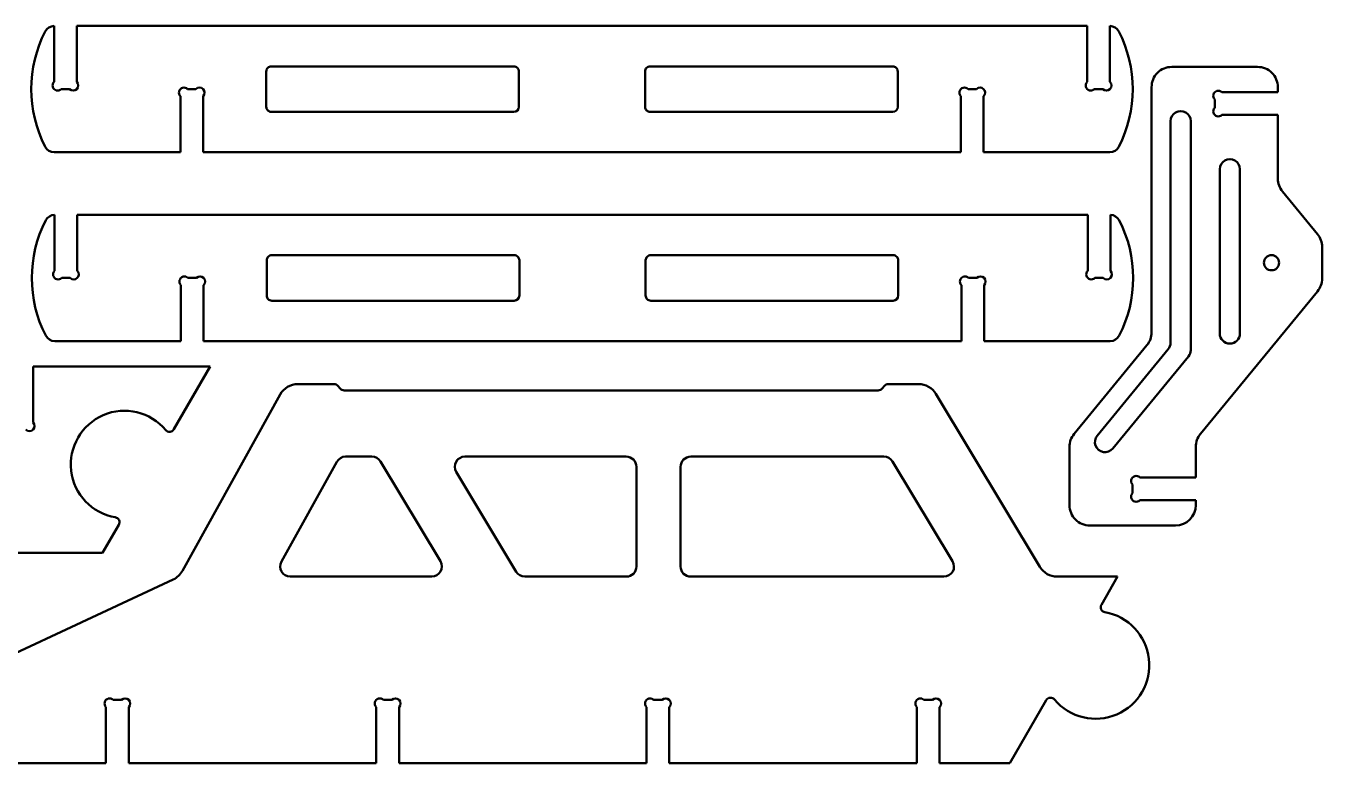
# Model space of a CAD drawing. Header units: millimetres. Extents: x -5696 to 5717, y -1207 to 892.
# Drawn here: x -4682 to -3653, y -10 to 575 of the extents above; entities that cross this region are included whole.
import ezdxf

# ---------------------------------------------------------------- set-up
doc = ezdxf.new("R2010")
doc.units = ezdxf.units.MM
doc.header["$MEASUREMENT"] = 0
doc.layers.add('layer 1', color=7, linetype='Continuous')

msp = doc.modelspace()

# ---------------------------------------------------------------- linework, layer by layer
at = {"layer": 'layer 1', "lineweight": 50}
for points in [[(-4667.1164, 570.4717), (-4681.8655, 541.7272), (-4681.8655, 507.638), (-4667.1164, 478.8934)], [(-4660.1242, 574.8313), (-4663.08, 574.7771), (-4665.7667, 573.102), (-4667.1164, 570.4717)], [(-4660.1242, 530.3564), (-4660.1242, 530.3564), (-4660.1242, 574.8313), (-4660.1242, 574.8313)], [(-4642.0702, 574.8326), (-4642.0702, 574.8326), (-4642.0702, 530.3564), (-4642.0702, 530.3564)], [(-3839.6702, 574.8326), (-3839.6702, 574.8326), (-4642.0702, 574.8326), (-4642.0702, 574.8326)], [(-3839.6702, 530.3564), (-3839.6702, 530.3564), (-3839.6702, 574.8326), (-3839.6702, 574.8326)], [(-3821.6162, 574.8313), (-3821.6162, 574.8313), (-3821.6162, 530.3564), (-3821.6162, 530.3564)], [(-3814.6241, 570.4717), (-3815.9737, 573.102), (-3818.6604, 574.7771), (-3821.6162, 574.8313)], [(-3814.6241, 478.8934), (-3799.875, 507.6378), (-3799.8749, 541.7269), (-3814.6238, 570.4712)], [(-4491.6201, 510.6406), (-4491.6201, 510.6406), (-4491.6201, 538.7246), (-4491.6201, 538.7246)], [(-4487.6081, 542.7366), (-4487.6081, 542.7366), (-4295.0322, 542.7366), (-4295.0322, 542.7366)], [(-4291.0202, 538.7246), (-4291.0202, 538.7246), (-4291.0202, 510.6406), (-4291.0202, 510.6406)], [(-4190.7202, 510.6406), (-4190.7202, 510.6406), (-4190.7202, 538.7246), (-4190.7202, 538.7246)], [(-4186.7082, 542.7366), (-4186.7082, 542.7366), (-3994.1322, 542.7366), (-3994.1322, 542.7366)], [(-3990.1202, 538.7246), (-3990.1202, 538.7246), (-3990.1202, 510.6406), (-3990.1202, 510.6406)], [(-3772.5091, 542.2779), (-3772.5091, 542.2779), (-3704.3051, 542.2779), (-3704.3051, 542.2779)], [(-3788.5571, 331.5069), (-3788.5571, 331.5069), (-3788.5571, 526.2299), (-3788.5571, 526.2299)], [(-3688.2571, 526.2299), (-3688.2571, 526.2299), (-3688.2571, 522.2179), (-3688.2571, 522.2179)], [(-4647.744, 524.6826), (-4647.744, 524.6826), (-4654.4504, 524.6826), (-4654.4504, 524.6826)], [(-4559.8242, 474.5326), (-4559.8242, 474.5326), (-4559.8242, 519.0088), (-4559.8242, 519.0088)], [(-4554.1504, 524.6826), (-4554.1504, 524.6826), (-4547.444, 524.6826), (-4547.444, 524.6826)], [(-4541.7702, 519.0088), (-4541.7702, 519.0088), (-4541.7702, 474.5326), (-4541.7702, 474.5326)], [(-3939.9702, 474.5326), (-3939.9702, 474.5326), (-3939.9702, 519.0088), (-3939.9702, 519.0088)], [(-3934.2963, 524.6826), (-3934.2963, 524.6826), (-3927.59, 524.6826), (-3927.59, 524.6826)], [(-3921.9162, 519.0088), (-3921.9162, 519.0088), (-3921.9162, 474.5326), (-3921.9162, 474.5326)], [(-3827.2901, 524.6826), (-3827.2901, 524.6826), (-3833.9963, 524.6826), (-3833.9963, 524.6826)], [(-3738.4071, 516.5441), (-3738.4071, 516.5441), (-3738.4071, 509.8378), (-3738.4071, 509.8378)], [(-3688.2571, 522.2179), (-3688.2571, 522.2179), (-3732.7332, 522.2179), (-3732.7332, 522.2179)], [(-4295.0322, 506.6286), (-4295.0322, 506.6286), (-4487.6081, 506.6286), (-4487.6081, 506.6286)], [(-4295.0322, 506.6286), (-4292.8164, 506.6286), (-4291.0202, 508.4249), (-4291.0202, 510.6406)], [(-3994.1322, 506.6286), (-3994.1322, 506.6286), (-4186.7082, 506.6286), (-4186.7082, 506.6286)], [(-3994.1322, 506.6286), (-3991.9165, 506.6286), (-3990.1202, 508.4249), (-3990.1202, 510.6406)], [(-3773.5121, 323.2469), (-3773.5121, 323.2469), (-3773.5121, 499.1489), (-3773.5121, 499.1489)], [(-3757.4641, 499.1489), (-3757.4641, 499.1489), (-3757.4641, 317.5007), (-3757.4641, 317.5007)], [(-3732.7332, 504.1639), (-3732.7332, 504.1639), (-3688.2571, 504.1639), (-3688.2571, 504.1639)], [(-3688.2571, 504.1639), (-3688.2571, 504.1639), (-3688.2571, 453.612), (-3688.2571, 453.612)], [(-4667.1164, 478.8934), (-4665.7426, 476.2162), (-4662.9864, 474.5326), (-4659.9773, 474.5326)], [(-4659.9773, 474.5326), (-4659.9773, 474.5326), (-4559.8242, 474.5326), (-4559.8242, 474.5326)], [(-4541.7702, 474.5326), (-4541.7702, 474.5326), (-3939.9702, 474.5326), (-3939.9702, 474.5326)], [(-3921.9162, 474.5326), (-3921.9162, 474.5326), (-3821.7631, 474.5326), (-3821.7631, 474.5326)], [(-3821.7631, 474.5326), (-3818.7539, 474.5326), (-3815.9978, 476.2162), (-3814.6241, 478.8934)], [(-3734.3951, 330.645), (-3734.3951, 330.645), (-3734.3951, 461.0349), (-3734.3951, 461.0349)], [(-3718.3471, 461.0349), (-3718.3471, 461.0349), (-3718.3471, 330.645), (-3718.3471, 330.645)], [(-3688.2571, 453.612), (-3688.2571, 449.8968), (-3686.968, 446.2967), (-3684.6099, 443.4258)], [(-3684.6099, 443.4258), (-3684.6099, 443.4258), (-3656.7992, 409.5687), (-3656.7992, 409.5687)], [(-4659.7386, 424.8547), (-4662.6946, 424.8005), (-4665.3812, 423.1254), (-4666.7308, 420.4951)], [(-4659.7386, 380.3799), (-4659.7386, 380.3799), (-4659.7386, 424.8547), (-4659.7386, 424.8547)], [(-4641.6846, 424.856), (-4641.6846, 424.856), (-4641.6846, 380.3799), (-4641.6846, 380.3799)], [(-3839.2846, 424.856), (-3839.2846, 424.856), (-4641.6846, 424.856), (-4641.6846, 424.856)], [(-3839.2846, 380.3799), (-3839.2846, 380.3799), (-3839.2846, 424.856), (-3839.2846, 424.856)], [(-3821.2306, 424.8547), (-3821.2306, 424.8547), (-3821.2306, 380.3799), (-3821.2306, 380.3799)], [(-3814.2385, 420.4951), (-3815.5882, 423.1254), (-3818.2748, 424.8005), (-3821.2306, 424.8547)], [(-4666.7308, 420.4951), (-4681.4799, 391.7506), (-4681.4799, 357.6614), (-4666.7308, 328.9168)], [(-3814.2385, 328.9168), (-3799.4894, 357.6612), (-3799.4894, 391.7502), (-3814.2382, 420.4946)], [(-3653.1521, 399.3825), (-3653.1521, 403.0977), (-3654.4411, 406.6978), (-3656.7992, 409.5687)], [(-4487.2227, 392.76), (-4487.2227, 392.76), (-4294.6467, 392.76), (-4294.6467, 392.76)], [(-4186.3227, 392.76), (-4186.3227, 392.76), (-3993.7467, 392.76), (-3993.7467, 392.76)], [(-3653.1521, 399.3825), (-3653.1521, 399.3825), (-3653.1521, 374.2434), (-3653.1521, 374.2434)], [(-4491.2347, 360.664), (-4491.2347, 360.664), (-4491.2347, 388.748), (-4491.2347, 388.748)], [(-4290.6347, 388.748), (-4290.6347, 388.748), (-4290.6347, 360.664), (-4290.6347, 360.664)], [(-4190.3347, 360.664), (-4190.3347, 360.664), (-4190.3347, 388.748), (-4190.3347, 388.748)], [(-3989.7347, 388.748), (-3989.7347, 388.748), (-3989.7347, 360.664), (-3989.7347, 360.664)], [(-4647.3585, 374.706), (-4647.3585, 374.706), (-4654.0648, 374.706), (-4654.0648, 374.706)], [(-4553.7648, 374.706), (-4553.7648, 374.706), (-4547.0585, 374.706), (-4547.0585, 374.706)], [(-3933.9108, 374.706), (-3933.9108, 374.706), (-3927.2045, 374.706), (-3927.2045, 374.706)], [(-3826.9045, 374.706), (-3826.9045, 374.706), (-3833.6109, 374.706), (-3833.6109, 374.706)], [(-3656.7993, 364.0571), (-3654.4412, 366.928), (-3653.1521, 370.5281), (-3653.1521, 374.2433)], [(-4559.4387, 324.556), (-4559.4387, 324.556), (-4559.4387, 369.0321), (-4559.4387, 369.0321)], [(-4541.3847, 369.0321), (-4541.3847, 369.0321), (-4541.3847, 324.556), (-4541.3847, 324.556)], [(-4294.6467, 356.652), (-4292.4309, 356.652), (-4290.6347, 358.4482), (-4290.6347, 360.664)], [(-3993.7467, 356.652), (-3991.5309, 356.652), (-3989.7347, 358.4482), (-3989.7347, 360.664)], [(-3939.5847, 324.556), (-3939.5847, 324.556), (-3939.5847, 369.0321), (-3939.5847, 369.0321)], [(-3921.5307, 369.0321), (-3921.5307, 369.0321), (-3921.5307, 324.556), (-3921.5307, 324.556)], [(-3656.7993, 364.0571), (-3656.7993, 364.0571), (-3749.8048, 250.8332), (-3749.8048, 250.8332)], [(-4294.6467, 356.652), (-4294.6467, 356.652), (-4487.2227, 356.652), (-4487.2227, 356.652)], [(-3993.7467, 356.652), (-3993.7467, 356.652), (-4186.3227, 356.652), (-4186.3227, 356.652)], [(-3792.2043, 321.3206), (-3789.8462, 324.1915), (-3788.5571, 327.7916), (-3788.5571, 331.5068)], [(-4666.7308, 328.9168), (-4665.357, 326.2396), (-4662.6009, 324.556), (-4659.5918, 324.556)], [(-4659.5918, 324.556), (-4659.5918, 324.556), (-4559.4387, 324.556), (-4559.4387, 324.556)], [(-4541.3847, 324.556), (-4541.3847, 324.556), (-3939.5847, 324.556), (-3939.5847, 324.556)], [(-3921.5307, 324.556), (-3921.5307, 324.556), (-3821.3776, 324.556), (-3821.3776, 324.556)], [(-3850.1048, 250.8332), (-3850.1048, 250.8332), (-3792.2043, 321.3206), (-3792.2043, 321.3206)], [(-3821.3776, 324.556), (-3818.3685, 324.556), (-3815.6122, 326.2396), (-3814.2385, 328.9168)], [(-3775.3357, 318.1537), (-3774.1566, 319.5891), (-3773.5121, 321.3892), (-3773.5121, 323.2468)], [(-3831.7462, 249.4801), (-3831.7462, 249.4801), (-3775.3357, 318.1537), (-3775.3357, 318.1537)], [(-3759.2877, 312.4075), (-3759.2877, 312.4075), (-3819.3455, 239.2938), (-3819.3455, 239.2938)], [(-3759.2877, 312.4075), (-3758.1086, 313.843), (-3757.4641, 315.643), (-3757.4641, 317.5007)], [(-4676.7935, 304.4674), (-4676.7935, 304.4674), (-4676.7935, 259.9912), (-4676.7935, 259.9912)], [(-4536.0678, 304.4674), (-4536.0678, 304.4674), (-4676.7935, 304.4674), (-4676.7935, 304.4674)], [(-4564.8925, 254.5416), (-4564.8925, 254.5416), (-4536.0678, 304.4674), (-4536.0678, 304.4674)], [(-4466.527, 290.4251), (-4472.3606, 290.4251), (-4477.7347, 287.2595), (-4480.563, 282.1574)], [(-4437.7309, 290.4251), (-4437.7309, 290.4251), (-4466.527, 290.4251), (-4466.527, 290.4251)], [(-4434.6575, 288.992), (-4435.4197, 289.9004), (-4436.5449, 290.4251), (-4437.7309, 290.4251)], [(-4432.8545, 286.8433), (-4432.8545, 286.8433), (-4434.6575, 288.992), (-4434.6575, 288.992)], [(-4000.7576, 288.992), (-4000.7576, 288.992), (-4002.5606, 286.8433), (-4002.5606, 286.8433)], [(-3997.6842, 290.4251), (-3998.8701, 290.4251), (-3999.9952, 289.9004), (-4000.7576, 288.992)], [(-3973.5296, 290.4251), (-3973.5296, 290.4251), (-3997.6842, 290.4251), (-3997.6842, 290.4251)], [(-3959.7737, 282.6424), (-3962.6752, 287.4713), (-3967.8961, 290.4251), (-3973.5296, 290.4251)], [(-4480.563, 282.1574), (-4480.563, 282.1574), (-4558.1891, 142.1161), (-4558.1891, 142.1161)], [(-4432.8545, 286.8433), (-4432.0922, 285.9348), (-4430.967, 285.4101), (-4429.7811, 285.4101)], [(-4005.6339, 285.4101), (-4005.6339, 285.4101), (-4429.7811, 285.4101), (-4429.7811, 285.4101)], [(-4005.6339, 285.4101), (-4004.4481, 285.4101), (-4003.3229, 285.9348), (-4002.5606, 286.8433)], [(-3877.2731, 145.3382), (-3877.2731, 145.3382), (-3959.7737, 282.6424), (-3959.7737, 282.6424)], [(-3850.1048, 250.8332), (-3852.463, 247.9623), (-3853.752, 244.3621), (-3853.752, 240.6468)], [(-3749.8048, 250.8332), (-3752.163, 247.9623), (-3753.4521, 244.3621), (-3753.4521, 240.6468)], [(-3853.752, 194.237), (-3853.752, 194.237), (-3853.752, 240.6468), (-3853.752, 240.6468)], [(-3753.4521, 240.6468), (-3753.4521, 240.6468), (-3753.4521, 216.303), (-3753.4521, 216.303)], [(-4479.5719, 149.4697), (-4479.5719, 149.4697), (-4435.6501, 228.7067), (-4435.6501, 228.7067)], [(-4428.6322, 232.8406), (-4431.549, 232.8406), (-4434.2361, 231.2577), (-4435.6501, 228.7067)], [(-4428.6322, 232.8406), (-4428.6322, 232.8406), (-4407.8085, 232.8406), (-4407.8085, 232.8406)], [(-4400.9306, 228.9492), (-4402.3812, 231.3636), (-4404.9917, 232.8406), (-4407.8085, 232.8406)], [(-4400.9306, 228.9492), (-4400.9306, 228.9492), (-4353.3202, 149.7122), (-4353.3202, 149.7122)], [(-4333.9214, 232.8406), (-4333.9214, 232.8406), (-4205.6777, 232.8406), (-4205.6777, 232.8406)], [(-4154.5247, 232.8406), (-4154.5247, 232.8406), (-4001.0871, 232.8406), (-4001.0871, 232.8406)], [(-3994.2092, 228.9492), (-3995.6599, 231.3636), (-3998.2704, 232.8406), (-4001.0871, 232.8406)], [(-3994.2092, 228.9492), (-3994.2092, 228.9492), (-3946.5988, 149.7122), (-3946.5988, 149.7122)], [(-4293.1888, 141.4469), (-4293.1888, 141.4469), (-4340.7992, 220.6839), (-4340.7992, 220.6839)], [(-4197.6537, 224.8166), (-4197.6537, 224.8166), (-4197.6537, 145.5796), (-4197.6537, 145.5796)], [(-4162.5487, 145.5796), (-4162.5487, 145.5796), (-4162.5487, 224.8166), (-4162.5487, 224.8166)], [(-3753.4521, 216.303), (-3753.4521, 216.303), (-3797.9282, 216.303), (-3797.9282, 216.303)], [(-3803.6021, 210.6291), (-3803.6021, 210.6291), (-3803.6021, 203.9228), (-3803.6021, 203.9228)], [(-3797.9282, 198.249), (-3797.9282, 198.249), (-3753.4521, 198.249), (-3753.4521, 198.249)], [(-3753.4521, 198.249), (-3753.4521, 198.249), (-3753.4521, 194.237), (-3753.4521, 194.237)], [(-3769.5001, 178.189), (-3760.637, 178.189), (-3753.4521, 185.3739), (-3753.4521, 194.2369)], [(-4621.5332, 156.4369), (-4621.5332, 156.4369), (-4608.6841, 178.6923), (-4608.6841, 178.6923)], [(-3769.5001, 178.189), (-3769.5001, 178.189), (-3837.7041, 178.189), (-3837.7041, 178.189)], [(-4712.7537, 156.4369), (-4712.7537, 156.4369), (-4621.5332, 156.4369), (-4621.5332, 156.4369)], [(-4205.6777, 137.5556), (-4201.2462, 137.5556), (-4197.6538, 141.148), (-4197.6537, 145.5796)], [(-3877.2731, 145.3382), (-3874.3716, 140.5094), (-3869.1507, 137.5556), (-3863.5172, 137.5556)], [(-4565.4428, 135.3519), (-4565.4428, 135.3519), (-4772.1112, 38.9808), (-4772.1112, 38.9808)], [(-4565.4428, 135.3519), (-4562.3713, 136.7841), (-4559.8321, 139.152), (-4558.1891, 142.1161)], [(-4360.1981, 137.5556), (-4360.1981, 137.5556), (-4472.554, 137.5556), (-4472.554, 137.5556)], [(-4293.1888, 141.4469), (-4291.7381, 139.0325), (-4289.1277, 137.5556), (-4286.3109, 137.5556)], [(-4205.6777, 137.5556), (-4205.6777, 137.5556), (-4286.3109, 137.5556), (-4286.3109, 137.5556)], [(-3953.4767, 137.5556), (-3953.4767, 137.5556), (-4154.5247, 137.5556), (-4154.5247, 137.5556)], [(-3815.5834, 137.5556), (-3815.5834, 137.5556), (-3863.5172, 137.5556), (-3863.5172, 137.5556)], [(-3828.4325, 115.3002), (-3828.4325, 115.3002), (-3815.5834, 137.5556), (-3815.5834, 137.5556)], [(-4618.891, -10.4749), (-4618.891, -10.4749), (-4618.891, 34.0013), (-4618.891, 34.0013)], [(-4613.2172, 39.6751), (-4613.2172, 39.6751), (-4606.5108, 39.6751), (-4606.5108, 39.6751)], [(-4600.837, 34.0013), (-4600.837, 34.0013), (-4600.837, -10.4749), (-4600.837, -10.4749)], [(-4404.249, -10.4749), (-4404.249, -10.4749), (-4404.249, 34.0013), (-4404.249, 34.0013)], [(-4398.5751, 39.6751), (-4398.5751, 39.6751), (-4391.8689, 39.6751), (-4391.8689, 39.6751)], [(-4386.195, 34.0013), (-4386.195, 34.0013), (-4386.195, -10.4749), (-4386.195, -10.4749)], [(-4189.607, -10.4749), (-4189.607, -10.4749), (-4189.607, 34.0013), (-4189.607, 34.0013)], [(-4183.9332, 39.6751), (-4183.9332, 39.6751), (-4177.2269, 39.6751), (-4177.2269, 39.6751)], [(-4171.553, 34.0013), (-4171.553, 34.0013), (-4171.553, -10.4749), (-4171.553, -10.4749)], [(-3974.965, -10.4749), (-3974.965, -10.4749), (-3974.965, 34.0013), (-3974.965, 34.0013)], [(-3969.2912, 39.6751), (-3969.2912, 39.6751), (-3962.5848, 39.6751), (-3962.5848, 39.6751)], [(-3956.911, 34.0013), (-3956.911, 34.0013), (-3956.911, -10.4749), (-3956.911, -10.4749)], [(-3901.0488, -10.4749), (-3901.0488, -10.4749), (-3872.2241, 39.4509), (-3872.2241, 39.4509)], [(-4703.143, -10.4749), (-4703.143, -10.4749), (-4618.891, -10.4749), (-4618.891, -10.4749)], [(-4600.837, -10.4749), (-4600.837, -10.4749), (-4404.249, -10.4749), (-4404.249, -10.4749)], [(-4386.195, -10.4749), (-4386.195, -10.4749), (-4189.607, -10.4749), (-4189.607, -10.4749)], [(-4171.553, -10.4749), (-4171.553, -10.4749), (-3974.965, -10.4749), (-3974.965, -10.4749)], [(-3956.911, -10.4749), (-3956.911, -10.4749), (-3901.0488, -10.4749), (-3901.0488, -10.4749)]]:
    msp.add_open_spline(points, degree=3, dxfattribs=at)
for points, knots in [([(-4487.6081, 542.7366), (-4488.6722, 542.7366), (-4489.6927, 542.3139), (-4490.4451, 541.5615), (-4490.4451, 541.5615), (-4491.1975, 540.8091), (-4491.6201, 539.7887), (-4491.6201, 538.7246)], [0, 0, 0, 0, 0.333333333, 0.333333333, 0.333333333, 0.333333333, 1, 1, 1, 1]), ([(-4291.0202, 538.7246), (-4291.0202, 539.7887), (-4291.4429, 540.8091), (-4292.1952, 541.5615), (-4292.1952, 541.5615), (-4292.9477, 542.3139), (-4293.9682, 542.7366), (-4295.0322, 542.7366)], [0, 0, 0, 0, 0.333333333, 0.333333333, 0.333333333, 0.333333333, 1, 1, 1, 1]), ([(-4186.7082, 542.7366), (-4187.7722, 542.7366), (-4188.7928, 542.3139), (-4189.5451, 541.5615), (-4189.5451, 541.5615), (-4190.2975, 540.8091), (-4190.7202, 539.7887), (-4190.7202, 538.7246)], [0, 0, 0, 0, 0.333333333, 0.333333333, 0.333333333, 0.333333333, 1, 1, 1, 1]), ([(-3990.1202, 538.7246), (-3990.1202, 539.7887), (-3990.5429, 540.8091), (-3991.2953, 541.5615), (-3991.2953, 541.5615), (-3992.0477, 542.3139), (-3993.0681, 542.7366), (-3994.1322, 542.7366)], [0, 0, 0, 0, 0.333333333, 0.333333333, 0.333333333, 0.333333333, 1, 1, 1, 1]), ([(-3772.5091, 542.2779), (-3776.7652, 542.2779), (-3780.8472, 540.5872), (-3783.8568, 537.5775), (-3783.8568, 537.5775), (-3786.8663, 534.568), (-3788.5571, 530.4861), (-3788.5571, 526.2299)], [0, 0, 0, 0, 0.333333333, 0.333333333, 0.333333333, 0.333333333, 1, 1, 1, 1]), ([(-3688.2571, 526.2299), (-3688.2571, 530.4861), (-3689.9479, 534.568), (-3692.9575, 537.5775), (-3692.9575, 537.5775), (-3695.967, 540.5872), (-3700.0489, 542.2779), (-3704.3051, 542.2779)], [0, 0, 0, 0, 0.333333333, 0.333333333, 0.333333333, 0.333333333, 1, 1, 1, 1]), ([(-4660.1242, 530.3564), (-4661.1377, 529.3429), (-4661.5336, 527.8656), (-4661.1626, 526.4812), (-4661.1626, 526.4812), (-4660.7916, 525.0966), (-4659.7101, 524.0152), (-4658.3257, 523.6442), (-4658.3257, 523.6442), (-4656.9411, 523.2733), (-4655.4639, 523.669), (-4654.4504, 524.6826)], [0, 0, 0, 0, 0.25, 0.25, 0.25, 0.25, 0.5, 0.5, 0.5, 0.5, 1, 1, 1, 1]), ([(-4647.744, 524.6826), (-4646.1772, 523.1158), (-4643.6369, 523.1158), (-4642.0702, 524.6826), (-4642.0702, 524.6826), (-4640.5034, 526.2494), (-4640.5034, 528.7896), (-4642.0702, 530.3563)], [0, 0, 0, 0, 0.333333333, 0.333333333, 0.333333333, 0.333333333, 1, 1, 1, 1]), ([(-4554.1504, 524.6826), (-4555.1639, 525.6961), (-4556.6411, 526.0919), (-4558.0257, 525.721), (-4558.0257, 525.721), (-4559.4102, 525.35), (-4560.4916, 524.2685), (-4560.8626, 522.8841), (-4560.8626, 522.8841), (-4561.2336, 521.4996), (-4560.8377, 520.0222), (-4559.8242, 519.0088)], [0, 0, 0, 0, 0.25, 0.25, 0.25, 0.25, 0.5, 0.5, 0.5, 0.5, 1, 1, 1, 1]), ([(-4541.7702, 519.0088), (-4540.2034, 520.5755), (-4540.2034, 523.1158), (-4541.7702, 524.6826), (-4541.7702, 524.6826), (-4543.3369, 526.2494), (-4545.8772, 526.2494), (-4547.444, 524.6826)], [0, 0, 0, 0, 0.333333333, 0.333333333, 0.333333333, 0.333333333, 1, 1, 1, 1]), ([(-3934.2963, 524.6826), (-3935.3099, 525.6961), (-3936.7872, 526.0919), (-3938.1716, 525.721), (-3938.1716, 525.721), (-3939.5562, 525.35), (-3940.6376, 524.2685), (-3941.0086, 522.8841), (-3941.0086, 522.8841), (-3941.3795, 521.4996), (-3940.9837, 520.0222), (-3939.9702, 519.0088)], [0, 0, 0, 0, 0.25, 0.25, 0.25, 0.25, 0.5, 0.5, 0.5, 0.5, 1, 1, 1, 1]), ([(-3921.9162, 519.0088), (-3920.3494, 520.5755), (-3920.3494, 523.1158), (-3921.9162, 524.6826), (-3921.9162, 524.6826), (-3923.483, 526.2494), (-3926.0232, 526.2494), (-3927.59, 524.6826)], [0, 0, 0, 0, 0.333333333, 0.333333333, 0.333333333, 0.333333333, 1, 1, 1, 1]), ([(-3839.6702, 530.3564), (-3840.6837, 529.3429), (-3841.0795, 527.8656), (-3840.7086, 526.4812), (-3840.7086, 526.4812), (-3840.3376, 525.0966), (-3839.2562, 524.0152), (-3837.8716, 523.6442), (-3837.8716, 523.6442), (-3836.4872, 523.2733), (-3835.0099, 523.669), (-3833.9963, 524.6826)], [0, 0, 0, 0, 0.25, 0.25, 0.25, 0.25, 0.5, 0.5, 0.5, 0.5, 1, 1, 1, 1]), ([(-3827.2901, 524.6826), (-3825.7233, 523.1158), (-3823.183, 523.1158), (-3821.6162, 524.6826), (-3821.6162, 524.6826), (-3820.0494, 526.2494), (-3820.0494, 528.7896), (-3821.6162, 530.3563)], [0, 0, 0, 0, 0.333333333, 0.333333333, 0.333333333, 0.333333333, 1, 1, 1, 1]), ([(-3732.7332, 522.2179), (-3733.7468, 523.2314), (-3735.224, 523.6273), (-3736.6085, 523.2563), (-3736.6085, 523.2563), (-3737.9931, 522.8853), (-3739.0745, 521.804), (-3739.4454, 520.4194), (-3739.4454, 520.4194), (-3739.8164, 519.0349), (-3739.4206, 517.5577), (-3738.4071, 516.5441)], [0, 0, 0, 0, 0.25, 0.25, 0.25, 0.25, 0.5, 0.5, 0.5, 0.5, 1, 1, 1, 1]), ([(-4491.6201, 510.6406), (-4491.6201, 509.5765), (-4491.1975, 508.556), (-4490.4451, 507.8037), (-4490.4451, 507.8037), (-4489.6927, 507.0512), (-4488.6722, 506.6286), (-4487.6081, 506.6286)], [0, 0, 0, 0, 0.333333333, 0.333333333, 0.333333333, 0.333333333, 1, 1, 1, 1]), ([(-4190.7202, 510.6406), (-4190.7202, 509.5765), (-4190.2975, 508.556), (-4189.5451, 507.8037), (-4189.5451, 507.8037), (-4188.7928, 507.0512), (-4187.7722, 506.6286), (-4186.7082, 506.6286)], [0, 0, 0, 0, 0.333333333, 0.333333333, 0.333333333, 0.333333333, 1, 1, 1, 1]), ([(-3757.4641, 499.1489), (-3757.4641, 502.0157), (-3758.9934, 504.6646), (-3761.4761, 506.0979), (-3761.4761, 506.0979), (-3763.9587, 507.5313), (-3767.0174, 507.5313), (-3769.5001, 506.0979), (-3769.5001, 506.0979), (-3771.9827, 504.6646), (-3773.5121, 502.0157), (-3773.5121, 499.1489)], [0, 0, 0, 0, 0.25, 0.25, 0.25, 0.25, 0.5, 0.5, 0.5, 0.5, 1, 1, 1, 1]), ([(-3738.4071, 509.8378), (-3739.4206, 508.8242), (-3739.8164, 507.347), (-3739.4454, 505.9625), (-3739.4454, 505.9625), (-3739.0745, 504.5779), (-3737.9931, 503.4965), (-3736.6085, 503.1256), (-3736.6085, 503.1256), (-3735.224, 502.7546), (-3733.7468, 503.1504), (-3732.7332, 504.1639)], [0, 0, 0, 0, 0.25, 0.25, 0.25, 0.25, 0.5, 0.5, 0.5, 0.5, 1, 1, 1, 1]), ([(-3718.3471, 461.0349), (-3718.3471, 463.9017), (-3719.8765, 466.5506), (-3722.3591, 467.9839), (-3722.3591, 467.9839), (-3724.8417, 469.4173), (-3727.9005, 469.4173), (-3730.3831, 467.9839), (-3730.3831, 467.9839), (-3732.8657, 466.5506), (-3734.3951, 463.9017), (-3734.3951, 461.0349)], [0, 0, 0, 0, 0.25, 0.25, 0.25, 0.25, 0.5, 0.5, 0.5, 0.5, 1, 1, 1, 1]), ([(-4487.2227, 392.76), (-4488.2867, 392.76), (-4489.3071, 392.3373), (-4490.0596, 391.5849), (-4490.0596, 391.5849), (-4490.8119, 390.8325), (-4491.2347, 389.8121), (-4491.2347, 388.748)], [0, 0, 0, 0, 0.333333333, 0.333333333, 0.333333333, 0.333333333, 1, 1, 1, 1]), ([(-4290.6347, 388.748), (-4290.6347, 389.8121), (-4291.0573, 390.8325), (-4291.8097, 391.5849), (-4291.8097, 391.5849), (-4292.5621, 392.3373), (-4293.5826, 392.76), (-4294.6467, 392.76)], [0, 0, 0, 0, 0.333333333, 0.333333333, 0.333333333, 0.333333333, 1, 1, 1, 1]), ([(-4186.3227, 392.76), (-4187.3867, 392.76), (-4188.4072, 392.3373), (-4189.1596, 391.5849), (-4189.1596, 391.5849), (-4189.912, 390.8325), (-4190.3347, 389.8121), (-4190.3347, 388.748)], [0, 0, 0, 0, 0.333333333, 0.333333333, 0.333333333, 0.333333333, 1, 1, 1, 1]), ([(-3989.7347, 388.748), (-3989.7347, 389.8121), (-3990.1573, 390.8325), (-3990.9098, 391.5849), (-3990.9098, 391.5849), (-3991.6621, 392.3373), (-3992.6826, 392.76), (-3993.7467, 392.76)], [0, 0, 0, 0, 0.333333333, 0.333333333, 0.333333333, 0.333333333, 1, 1, 1, 1]), ([(-3687.2541, 386.813), (-3687.2541, 390.1366), (-3689.9484, 392.8309), (-3693.2721, 392.831), (-3693.2721, 392.831), (-3696.5957, 392.831), (-3699.2901, 390.1366), (-3699.2901, 386.813), (-3699.2901, 386.813), (-3699.2901, 383.4894), (-3696.5957, 380.795), (-3693.2721, 380.795), (-3693.2721, 380.795), (-3689.9485, 380.7949), (-3687.2541, 383.4893), (-3687.2541, 386.8129)], [0, 0, 0, 0, 0.2, 0.2, 0.2, 0.2, 0.4, 0.4, 0.4, 0.4, 0.6, 0.6, 0.6, 0.6, 1, 1, 1, 1]), ([(-4659.7386, 380.3799), (-4660.7521, 379.3663), (-4661.148, 377.889), (-4660.777, 376.5046), (-4660.777, 376.5046), (-4660.4061, 375.12), (-4659.3247, 374.0386), (-4657.9401, 373.6676), (-4657.9401, 373.6676), (-4656.5556, 373.2967), (-4655.0784, 373.6925), (-4654.0648, 374.706)], [0, 0, 0, 0, 0.25, 0.25, 0.25, 0.25, 0.5, 0.5, 0.5, 0.5, 1, 1, 1, 1]), ([(-4647.3585, 374.706), (-4645.7917, 373.1392), (-4643.2515, 373.1392), (-4641.6847, 374.706), (-4641.6847, 374.706), (-4640.1179, 376.2728), (-4640.1178, 378.813), (-4641.6846, 380.3798)], [0, 0, 0, 0, 0.333333333, 0.333333333, 0.333333333, 0.333333333, 1, 1, 1, 1]), ([(-4553.7648, 374.706), (-4554.7784, 375.7195), (-4556.2556, 376.1153), (-4557.6401, 375.7444), (-4557.6401, 375.7444), (-4559.0247, 375.3734), (-4560.1061, 374.2919), (-4560.477, 372.9074), (-4560.477, 372.9074), (-4560.848, 371.523), (-4560.4522, 370.0456), (-4559.4387, 369.0321)], [0, 0, 0, 0, 0.25, 0.25, 0.25, 0.25, 0.5, 0.5, 0.5, 0.5, 1, 1, 1, 1]), ([(-4541.3847, 369.0321), (-4539.8179, 370.5989), (-4539.8179, 373.1392), (-4541.3846, 374.706), (-4541.3846, 374.706), (-4542.9514, 376.2728), (-4545.4917, 376.2728), (-4547.0585, 374.706)], [0, 0, 0, 0, 0.333333333, 0.333333333, 0.333333333, 0.333333333, 1, 1, 1, 1]), ([(-3933.9108, 374.706), (-3934.9243, 375.7195), (-3936.4016, 376.1153), (-3937.7862, 375.7444), (-3937.7862, 375.7444), (-3939.1706, 375.3734), (-3940.252, 374.2919), (-3940.6231, 372.9074), (-3940.6231, 372.9074), (-3940.994, 371.523), (-3940.5982, 370.0456), (-3939.5847, 369.0321)], [0, 0, 0, 0, 0.25, 0.25, 0.25, 0.25, 0.5, 0.5, 0.5, 0.5, 1, 1, 1, 1]), ([(-3921.5307, 369.0321), (-3919.9639, 370.5989), (-3919.9639, 373.1392), (-3921.5307, 374.706), (-3921.5307, 374.706), (-3923.0974, 376.2728), (-3925.6376, 376.2728), (-3927.2044, 374.706)], [0, 0, 0, 0, 0.333333333, 0.333333333, 0.333333333, 0.333333333, 1, 1, 1, 1]), ([(-3839.2846, 380.3799), (-3840.2982, 379.3663), (-3840.6941, 377.889), (-3840.3231, 376.5046), (-3840.3231, 376.5046), (-3839.952, 375.12), (-3838.8706, 374.0386), (-3837.4862, 373.6676), (-3837.4862, 373.6676), (-3836.1016, 373.2967), (-3834.6244, 373.6925), (-3833.6109, 374.706)], [0, 0, 0, 0, 0.25, 0.25, 0.25, 0.25, 0.5, 0.5, 0.5, 0.5, 1, 1, 1, 1]), ([(-3826.9045, 374.706), (-3825.3377, 373.1392), (-3822.7974, 373.1392), (-3821.2306, 374.706), (-3821.2306, 374.706), (-3819.6639, 376.2728), (-3819.6639, 378.813), (-3821.2306, 380.3798)], [0, 0, 0, 0, 0.333333333, 0.333333333, 0.333333333, 0.333333333, 1, 1, 1, 1]), ([(-4491.2347, 360.664), (-4491.2347, 359.5999), (-4490.8119, 358.5795), (-4490.0596, 357.8271), (-4490.0596, 357.8271), (-4489.3071, 357.0747), (-4488.2867, 356.652), (-4487.2227, 356.652)], [0, 0, 0, 0, 0.333333333, 0.333333333, 0.333333333, 0.333333333, 1, 1, 1, 1]), ([(-4190.3347, 360.664), (-4190.3347, 359.5999), (-4189.912, 358.5795), (-4189.1596, 357.8271), (-4189.1596, 357.8271), (-4188.4072, 357.0747), (-4187.3867, 356.652), (-4186.3227, 356.652)], [0, 0, 0, 0, 0.333333333, 0.333333333, 0.333333333, 0.333333333, 1, 1, 1, 1]), ([(-3734.3951, 330.645), (-3734.3951, 326.2134), (-3730.8026, 322.621), (-3726.3711, 322.621), (-3726.3711, 322.621), (-3721.9396, 322.6209), (-3718.3471, 326.2133), (-3718.3471, 330.6449)], [0, 0, 0, 0, 0.333333333, 0.333333333, 0.333333333, 0.333333333, 1, 1, 1, 1]), ([(-4571.446, 253.9755), (-4583.5351, 268.4473), (-4603.6959, 273.2566), (-4621.016, 265.8005), (-4621.016, 265.8005), (-4638.336, 258.3444), (-4648.6993, 240.3948), (-4646.4964, 221.6671), (-4646.4964, 221.6671), (-4644.2935, 202.9395), (-4630.048, 187.8845), (-4611.4706, 184.6509)], [0, 0, 0, 0, 0.25, 0.25, 0.25, 0.25, 0.5, 0.5, 0.5, 0.5, 1, 1, 1, 1]), ([(-4682.4674, 254.3174), (-4680.9006, 252.7506), (-4678.3603, 252.7506), (-4676.7935, 254.3174), (-4676.7935, 254.3174), (-4675.2267, 255.8842), (-4675.2267, 258.4244), (-4676.7935, 259.9912)], [0, 0, 0, 0, 0.333333333, 0.333333333, 0.333333333, 0.333333333, 1, 1, 1, 1]), ([(-4571.446, 253.9755), (-4570.6058, 252.9697), (-4569.3274, 252.4377), (-4568.0217, 252.5505), (-4568.0217, 252.5505), (-4566.7161, 252.6632), (-4565.5478, 253.4067), (-4564.8925, 254.5416)], [0, 0, 0, 0, 0.333333333, 0.333333333, 0.333333333, 0.333333333, 1, 1, 1, 1]), ([(-3831.7462, 249.4801), (-3833.5657, 247.2649), (-3834.0653, 244.2473), (-3833.0568, 241.5638), (-3833.0568, 241.5638), (-3832.0482, 238.8804), (-3829.6846, 236.9389), (-3826.8565, 236.4707), (-3826.8565, 236.4707), (-3824.0282, 236.0025), (-3821.165, 237.0786), (-3819.3455, 239.2938)], [0, 0, 0, 0, 0.25, 0.25, 0.25, 0.25, 0.5, 0.5, 0.5, 0.5, 1, 1, 1, 1]), ([(-4333.9214, 232.8406), (-4336.8131, 232.8406), (-4339.4811, 231.2846), (-4340.905, 228.7678), (-4340.905, 228.7678), (-4342.329, 226.2509), (-4342.2886, 223.1626), (-4340.7992, 220.6839)], [0, 0, 0, 0, 0.333333333, 0.333333333, 0.333333333, 0.333333333, 1, 1, 1, 1]), ([(-4197.6537, 224.8166), (-4197.6537, 226.9446), (-4198.4991, 228.9856), (-4200.0039, 230.4904), (-4200.0039, 230.4904), (-4201.5087, 231.9951), (-4203.5496, 232.8406), (-4205.6777, 232.8406)], [0, 0, 0, 0, 0.333333333, 0.333333333, 0.333333333, 0.333333333, 1, 1, 1, 1]), ([(-4154.5247, 232.8406), (-4156.6528, 232.8406), (-4158.6937, 231.9951), (-4160.1985, 230.4904), (-4160.1985, 230.4904), (-4161.7033, 228.9856), (-4162.5487, 226.9446), (-4162.5487, 224.8166)], [0, 0, 0, 0, 0.333333333, 0.333333333, 0.333333333, 0.333333333, 1, 1, 1, 1]), ([(-3797.9282, 216.303), (-3798.9418, 217.3165), (-3800.419, 217.7123), (-3801.8035, 217.3413), (-3801.8035, 217.3413), (-3803.1881, 216.9704), (-3804.2695, 215.889), (-3804.6404, 214.5044), (-3804.6404, 214.5044), (-3805.0114, 213.1199), (-3804.6156, 211.6427), (-3803.6021, 210.6291)], [0, 0, 0, 0, 0.25, 0.25, 0.25, 0.25, 0.5, 0.5, 0.5, 0.5, 1, 1, 1, 1]), ([(-3803.6021, 203.9228), (-3804.6156, 202.9092), (-3805.0114, 201.432), (-3804.6404, 200.0475), (-3804.6404, 200.0475), (-3804.2695, 198.6629), (-3803.1881, 197.5816), (-3801.8035, 197.2106), (-3801.8035, 197.2106), (-3800.419, 196.8396), (-3798.9418, 197.2355), (-3797.9282, 198.249)], [0, 0, 0, 0, 0.25, 0.25, 0.25, 0.25, 0.5, 0.5, 0.5, 0.5, 1, 1, 1, 1]), ([(-3853.752, 194.237), (-3853.752, 189.9808), (-3852.0613, 185.8989), (-3849.0518, 182.8893), (-3849.0518, 182.8893), (-3846.0422, 179.8797), (-3841.9602, 178.189), (-3837.7041, 178.189)], [0, 0, 0, 0, 0.333333333, 0.333333333, 0.333333333, 0.333333333, 1, 1, 1, 1]), ([(-4608.6841, 178.6923), (-4608.0288, 179.8273), (-4607.9692, 181.2107), (-4608.5243, 182.3979), (-4608.5243, 182.3979), (-4609.0795, 183.5849), (-4610.1795, 184.4261), (-4611.4705, 184.6509)], [0, 0, 0, 0, 0.333333333, 0.333333333, 0.333333333, 0.333333333, 1, 1, 1, 1]), ([(-4479.5719, 149.4697), (-4480.9496, 146.9843), (-4480.91, 143.9556), (-4479.4677, 141.5071), (-4479.4677, 141.5071), (-4478.0254, 139.0585), (-4475.3957, 137.5556), (-4472.554, 137.5556)], [0, 0, 0, 0, 0.333333333, 0.333333333, 0.333333333, 0.333333333, 1, 1, 1, 1]), ([(-4360.1981, 137.5556), (-4357.3063, 137.5556), (-4354.6383, 139.1115), (-4353.2144, 141.6283), (-4353.2144, 141.6283), (-4351.7904, 144.1452), (-4351.8308, 147.2335), (-4353.3202, 149.7122)], [0, 0, 0, 0, 0.333333333, 0.333333333, 0.333333333, 0.333333333, 1, 1, 1, 1]), ([(-4162.5487, 145.5796), (-4162.5487, 143.4515), (-4161.7033, 141.4105), (-4160.1985, 139.9058), (-4160.1985, 139.9058), (-4158.6937, 138.401), (-4156.6528, 137.5556), (-4154.5247, 137.5556)], [0, 0, 0, 0, 0.333333333, 0.333333333, 0.333333333, 0.333333333, 1, 1, 1, 1]), ([(-3953.4767, 137.5556), (-3950.585, 137.5556), (-3947.917, 139.1115), (-3946.493, 141.6283), (-3946.493, 141.6283), (-3945.0691, 144.1452), (-3945.1095, 147.2335), (-3946.5987, 149.7122)], [0, 0, 0, 0, 0.333333333, 0.333333333, 0.333333333, 0.333333333, 1, 1, 1, 1]), ([(-3828.4325, 115.3002), (-3829.0877, 114.1653), (-3829.1473, 112.7818), (-3828.5922, 111.5947), (-3828.5922, 111.5947), (-3828.037, 110.4075), (-3826.9371, 109.5663), (-3825.6459, 109.3417)], [0, 0, 0, 0, 0.333333333, 0.333333333, 0.333333333, 0.333333333, 1, 1, 1, 1]), ([(-3865.6706, 40.017), (-3853.5815, 25.5453), (-3833.4207, 20.7358), (-3816.1007, 28.1919), (-3816.1007, 28.1919), (-3798.7807, 35.6479), (-3788.4174, 53.5976), (-3790.6202, 72.3252), (-3790.6202, 72.3252), (-3792.823, 91.0529), (-3807.0684, 106.1079), (-3825.6457, 109.3416)], [0, 0, 0, 0, 0.25, 0.25, 0.25, 0.25, 0.5, 0.5, 0.5, 0.5, 1, 1, 1, 1]), ([(-4600.837, 34.0013), (-4599.2702, 35.5681), (-4599.2702, 38.1083), (-4600.837, 39.6751), (-4600.837, 39.6751), (-4602.4038, 41.2419), (-4604.944, 41.2419), (-4606.5108, 39.6751)], [0, 0, 0, 0, 0.333333333, 0.333333333, 0.333333333, 0.333333333, 1, 1, 1, 1]), ([(-4386.195, 34.0013), (-4384.6282, 35.5681), (-4384.6282, 38.1083), (-4386.195, 39.6751), (-4386.195, 39.6751), (-4387.7618, 41.2419), (-4390.302, 41.2419), (-4391.8688, 39.6751)], [0, 0, 0, 0, 0.333333333, 0.333333333, 0.333333333, 0.333333333, 1, 1, 1, 1]), ([(-4171.553, 34.0013), (-4169.9862, 35.5681), (-4169.9862, 38.1083), (-4171.553, 39.6751), (-4171.553, 39.6751), (-4173.1198, 41.2419), (-4175.6601, 41.2419), (-4177.2269, 39.6751)], [0, 0, 0, 0, 0.333333333, 0.333333333, 0.333333333, 0.333333333, 1, 1, 1, 1]), ([(-3956.911, 34.0013), (-3955.3442, 35.5681), (-3955.3442, 38.1083), (-3956.911, 39.6751), (-3956.911, 39.6751), (-3958.4778, 41.2419), (-3961.0181, 41.2419), (-3962.5848, 39.6751)], [0, 0, 0, 0, 0.333333333, 0.333333333, 0.333333333, 0.333333333, 1, 1, 1, 1]), ([(-3865.6706, 40.017), (-3866.5107, 41.0228), (-3867.7892, 41.5548), (-3869.0948, 41.4421), (-3869.0948, 41.4421), (-3870.4005, 41.3292), (-3871.5688, 40.5859), (-3872.2241, 39.4509)], [0, 0, 0, 0, 0.333333333, 0.333333333, 0.333333333, 0.333333333, 1, 1, 1, 1]), ([(-4613.2172, 39.6751), (-4614.2307, 40.6886), (-4615.708, 41.0845), (-4617.0925, 40.7135), (-4617.0925, 40.7135), (-4618.477, 40.3425), (-4619.5584, 39.261), (-4619.9294, 37.8766), (-4619.9294, 37.8766), (-4620.3003, 36.4921), (-4619.9046, 35.0148), (-4618.891, 34.0013)], [0, 0, 0, 0, 0.25, 0.25, 0.25, 0.25, 0.5, 0.5, 0.5, 0.5, 1, 1, 1, 1]), ([(-4398.5751, 39.6751), (-4399.5887, 40.6886), (-4401.066, 41.0845), (-4402.4504, 40.7135), (-4402.4504, 40.7135), (-4403.835, 40.3425), (-4404.9164, 39.261), (-4405.2874, 37.8766), (-4405.2874, 37.8766), (-4405.6583, 36.4921), (-4405.2625, 35.0148), (-4404.249, 34.0013)], [0, 0, 0, 0, 0.25, 0.25, 0.25, 0.25, 0.5, 0.5, 0.5, 0.5, 1, 1, 1, 1]), ([(-4183.9332, 39.6751), (-4184.9468, 40.6886), (-4186.424, 41.0845), (-4187.8085, 40.7135), (-4187.8085, 40.7135), (-4189.193, 40.3425), (-4190.2744, 39.261), (-4190.6454, 37.8766), (-4190.6454, 37.8766), (-4191.0164, 36.4921), (-4190.6205, 35.0148), (-4189.607, 34.0013)], [0, 0, 0, 0, 0.25, 0.25, 0.25, 0.25, 0.5, 0.5, 0.5, 0.5, 1, 1, 1, 1]), ([(-3969.2912, 39.6751), (-3970.3047, 40.6886), (-3971.782, 41.0845), (-3973.1665, 40.7135), (-3973.1665, 40.7135), (-3974.5509, 40.3425), (-3975.6324, 39.261), (-3976.0034, 37.8766), (-3976.0034, 37.8766), (-3976.3744, 36.4921), (-3975.9785, 35.0148), (-3974.965, 34.0013)], [0, 0, 0, 0, 0.25, 0.25, 0.25, 0.25, 0.5, 0.5, 0.5, 0.5, 1, 1, 1, 1])]:
    msp.add_open_spline(points, degree=3, knots=knots, dxfattribs=at)

doc.saveas('drawing.dxf')
